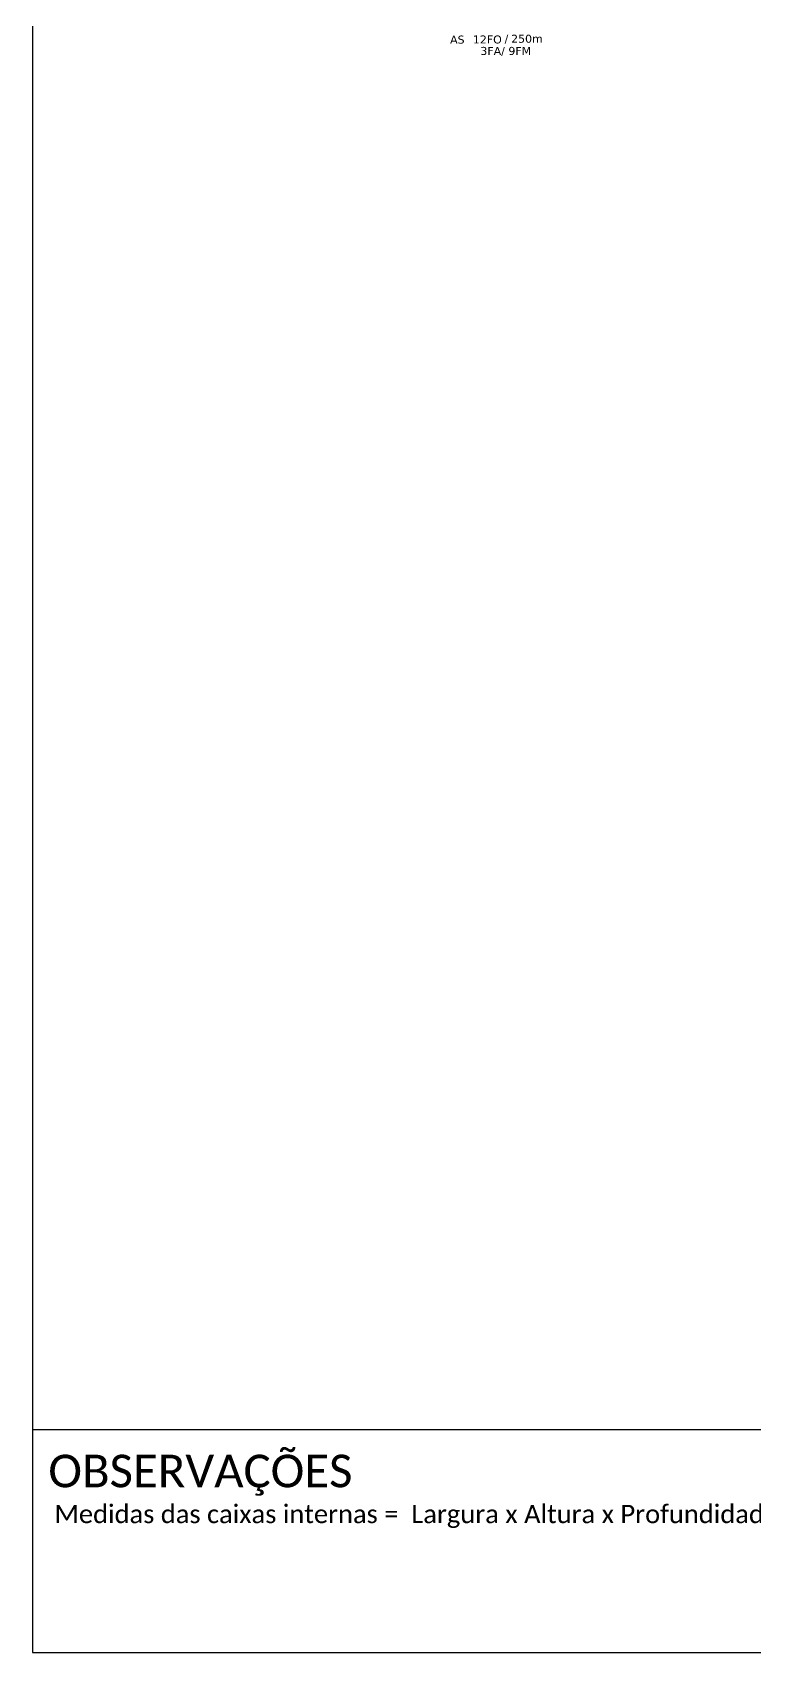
# Model space of a CAD drawing. Extents: x -89 to 749, y 705 to 1299.
# Drawn here: x -89.3 to 68.7, y 705 to 1059.3 of the extents above; entities that cross this region are included whole.
import ezdxf
from ezdxf.enums import TextEntityAlignment as Align

# ---------------------------------------------------------------- set-up
doc = ezdxf.new("R2010")
doc.units = 0
doc.layers.add('40.1-ETIQUETAS', color=1, linetype='Continuous', lineweight=20)
doc.styles.add('siredit', font='verdana.ttf')
doc.styles.add('WMF-Calibri0', font='calibri.ttf')

# ---------------------------------------------------------------- blocks, each defined once
blk = doc.blocks.new('ETIQUETA_RS5F')
at = {"layer": '40.1-ETIQUETAS', "color": 0, "style": 'siredit'}
blk.add_text('/', height=1.5, dxfattribs=at).set_placement((1.58, -1.95), align=Align.MIDDLE_RIGHT)
for tag, p in [('ETIQUETA_R_PRIMARIA', (1.21, 4.1)), ('ETIQUETA_R_SECUNDARIA', (1.21, 2.1)), ('F_ATIVAS/F_MORTAS', (1.14, -4.24))]:
    blk.add_attdef(tag, text='', height=1.5, dxfattribs=at).set_placement(p, align=Align.MIDDLE_CENTER)
for tag, p in [('TIPO_CABO', (-6.58, -2.12)), ('CAP_CABO', (0.4, -2.09))]:
    blk.add_attdef(tag, text='', height=1.5, dxfattribs=at).set_placement(p, align=Align.MIDDLE_RIGHT)
blk.add_attdef('METROS', text='', height=1.5, dxfattribs=at).set_placement((2.14, -1.95), align=Align.MIDDLE_LEFT)
for tag, p in [('FUSÃO_1', (0.85, -8.39)), ('FUSÃO_2', (0.85, -10.6)), ('FUSÃO_3', (0.85, -12.93)), ('FUSÃO_4', (0.85, -15.14)), ('FUSÃO_5', (0.85, -17.16))]:
    blk.add_attdef(tag, text='', height=1.5, dxfattribs=at).set_placement(p, align=Align.CENTER)

msp = doc.modelspace()

# ---------------------------------------------------------------- linework, layer by layer
msp.add_lwpolyline([(-89.32, 705.02), (749.25, 705.02), (749.25, 1299.02), (-89.32, 1299.02), (-89.32, 705.02)])
at = {"color": 7}
msp.add_lwpolyline([(-89.24, 753.78), (237.71, 753.78)], dxfattribs=at)

# ---------------------------------------------------------------- block references
at = {"layer": '40.1-ETIQUETAS', "color": 8}
ref = msp.add_blockref('ETIQUETA_RS5F', (12.94, 1060.23), dxfattribs=dict(at, xscale=1.16639998499977, yscale=1.16639998499977, zscale=1.16639998499977))
ref.add_attrib('ETIQUETA_R_SECUNDARIA', 'RJ.BOT.CEOS-91.F-5.CDOI-9130 (1/3)', dxfattribs={"color": 0, "height": 1.7496, "style": 'siredit'}).set_placement((14.32, 1062.69), align=Align.MIDDLE_CENTER)
ref.add_attrib('TIPO_CABO', 'AS', dxfattribs={"color": 0, "height": 1.75, "style": 'siredit'}).set_placement((5.22, 1057.76), align=Align.MIDDLE_RIGHT)
ref.add_attrib('CAP_CABO', '12FO', dxfattribs={"color": 0, "height": 1.75, "style": 'siredit'}).set_placement((13.36, 1057.79), align=Align.MIDDLE_RIGHT)
ref.add_attrib('METROS', '250m', dxfattribs={"color": 0, "height": 1.75, "style": 'siredit'}).set_placement((15.4, 1057.95), align=Align.MIDDLE_LEFT)
ref.add_attrib('F_ATIVAS/F_MORTAS', '3FA/ 9FM', dxfattribs={"color": 0, "height": 1.75, "style": 'siredit'}).set_placement((14.23, 1055.28), align=Align.MIDDLE_CENTER)

# ---------------------------------------------------------------- texts
at = {"color": 7, "style": 'WMF-Calibri0'}
msp.add_text('OBSERVAÇÕES', height=7.1308, dxfattribs=at).set_placement((-85.83, 741.17))
at = {"color": 7, "insert": (-84.48, 737.33), "char_height": 4, "width": 658.8434, "attachment_point": 1, "style": 'WMF-Calibri0'}
msp.add_mtext('Medidas das caixas internas =  Largura x Altura x Profundidade (cm)', dxfattribs=at)

doc.saveas('drawing.dxf')
